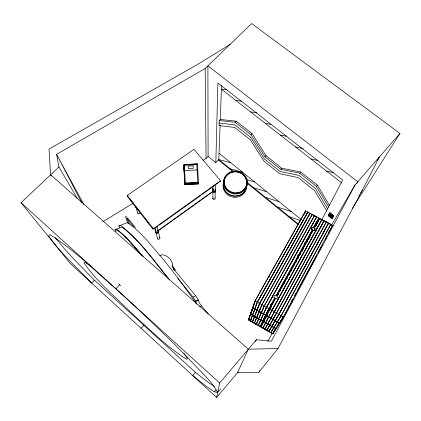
<?xml version="1.0" encoding="UTF-8"?>
<svg xmlns="http://www.w3.org/2000/svg" width="421" height="421" viewBox="0 0 421 421"><rect width="100%" height="100%" fill="white"/><g stroke="black" fill="none" stroke-linecap="round" stroke-linejoin="round"><path stroke-width="0.63" d="M307.909 239.207L308.009 238.954L307.93 239.27M307.972 239.023L308.351 239.16L308.004 239.254M184.151 169.026L184.114 168.179M183.945 169.158L183.84 167.39L183.877 167.747M302.952 248.622L303.067 248.301M215.252 191.865L215.078 198.349C215.184 199.575 213.005 200.133 212.81 198.78L212.937 191.66M212.958 190.366L213.026 186.477M272.092 304.115L272.387 303.815L272.55 304.141M268.94 310.603L269.151 310.319M356.861 183.54L357.866 181.846L207.89 65.855L208.1 156.375L215.82 162.648L217.894 82.995L342.689 180.025L321.712 219.878M266.088 316.481L266.288 316.208M215.305 189.918L215.447 184.73M221.535 85.442L220.288 119.464L219.246 120.517L219.078 125.526L234.739 127.468L250.269 139.751L264.146 161.385L279.565 173.652L298.131 177.615L314.529 190.587L326.722 210.884M220.083 125.137L218.82 159.543L215.82 162.648M220.351 181.24L202.122 194.491M220.183 181.583L220.325 180.467L193.986 149.323L127.642 195.181L127.5 195.702L153.339 228.619A0.542 0.51 -14.8 0 0 153.654 228.535L220.246 180.941M268.503 311.629L260.22 326.664L250.458 321.07L252.532 315.297L250.442 314.182L252.747 308.03M258.568 306.235L259.673 303.388L309.956 213.426L312.182 214.421L261.846 304.741L254.273 323.26L252.426 322.039M258.494 318.25L254.594 316.587L251.795 314.545L252.426 315.35L262.793 321.27L263.072 320.781L260.22 326.664L259.247 325.686L258.305 325.57L266.561 307.414L316.718 216.852L318.876 218.004L313.729 228.066M312.182 214.421L314.387 215.605L264.141 306.046L256.236 324.38L254.379 323.317L256.236 324.38L257.531 321.56M258.126 307.377L257.005 310.393L265.64 315.308L265.93 314.803A1.6 1.552 44.5 0 1 267.035 315.04M254.594 316.587L252.537 315.297M258.731 318.781L256.657 317.766L258.031 314.276M258.32 325.417L256.352 324.291M212.81 198.78L213.326 197.812M263.535 313.929L259.189 311.461L260.341 311.866M266.04 327.106L264.804 329.29L262.936 328.222L268.34 317.481M264.925 329.201L266.777 330.422L267.477 329.296M260.783 320.123L261.773 320.239L260.783 320.123L254.484 316.524M271.145 311.982L321.791 219.757L324.033 220.762L264.804 329.29L262.225 327.391L270.84 332.748L271.787 332.869L270.735 332.69L264.909 329.354L324.154 220.83L326.254 221.951L327.196 222.919M272.85 314.345L270.829 318.265L279.491 323.191L279.939 322.481L279.597 322.239L279.939 322.481M266.919 323.06L267.724 324.086L275.944 328.78L276.35 328.054L276.039 327.875L276.365 328.112L275.823 328.264C275.671 329.39 276.676 328.17 275.897 328.101L276.229 328.327L275.755 328.369L275.06 329.475M270.824 318.139L268.666 316.85L277.397 322.002L272.897 319.439L276.586 312.971L266.882 330.485M271.877 326.459L273.971 327.48L274.881 327.212M275.208 320.755L278.591 314.808M273.971 327.48L263.525 321.686L263.92 320.96L264.241 321.144L264.03 321.533L263.525 321.686L267.082 315.213M257.173 302.667L254.837 309.161L254.052 308.246C262.325 312.982 251.511 308.414 253.058 307.141L255.405 300.399L305.609 210.963L307.772 212.063L257.384 302.089L250.458 321.07M309.956 213.426L307.751 212.247L316.718 216.852M157.628 238.27C157.343 240.086 160.422 239.37 159.891 237.828L158.496 232.213M254.379 323.317L261.973 304.815L312.298 214.489L314.387 215.605M155.581 231.897C155.223 234.913 160.422 232.671 158.259 230.734M264.793 311.166L266.556 307.288L316.581 216.973L314.366 215.789M273.418 313.271L324.033 220.762M137.862 212.858C137.572 214.473 140.246 214.078 140.14 212.684M314.271 228.182L319.655 218.42L330.711 224.335L328.459 223.325L278.897 314.282L268.756 331.553L266.898 330.332L268.651 330.959M328.927 215.736L329.048 215.784M329.506 216.015L330.117 214.473M330.301 213.615L329.943 213.536L330.28 213.542M332.174 216.199L331.516 217.389M333.169 215.957L332.811 215.747L333.179 215.862M159.875 255.731L162.043 254.731C167.584 255.089 173.026 260.567 172.678 266.246C172.694 266.988 172.92 267.709 173.215 268.382L195.686 295.831C198.496 298.784 198.549 303.141 201.67 305.946L208.274 314.024M58.945 166.963L21.05 202.701L70.254 263.472L216.61 397.435L219.667 383.005L256.421 339.731L271.371 341.157L355.156 184.782L399.95 133.425L251.621 23.565L205.18 68.481L56.603 154.333L58.945 166.963L77.438 198.712M127.684 195.97L127.695 196.281M253.9 322.886L248.464 319.886L255.347 300.399L253 307.162L253.358 307.314M250.448 314.171L250.927 314.05L250.463 314.229L251.105 313.082L248.795 319.26L249.116 319.402L248.485 319.939L255.084 300.91L305.667 210.942L305.767 211.5L305.609 210.963L303.92 214.699M250.79 313.513L252.905 307.43L253.258 307.593L252.958 307.425L252.653 307.919L253.584 308.135M250.758 313.75L248.464 319.886L248.922 319.771L249.511 318.092M251.358 312.808L252.879 308.477M265.904 316.387L266.361 316.082L266.682 316.429M268.94 310.535L269.219 310.324M272.576 304.088L272.24 304.241M307.772 212.063L257.268 302.146L250.353 321.012L249.4 320.186M252.968 314.124L254.626 309.603M252.311 322.133L259.557 303.446L309.977 213.242M252.642 321.486L253.079 320.37M253.51 319.255L254.589 316.471M255.694 313.629L256.778 310.835M252.416 322.197L259.678 303.515L310.093 213.305M155.896 230.913C154.991 233.655 159.933 231.597 157.543 230.198M333.137 215.994L333.006 215.684M255.521 320.407L256.2 318.75M258.483 313.171L258.941 312.061M259.42 310.893L261.73 305.251M258.241 319.918L258.715 318.823M259.515 316.971L260.036 315.761M260.557 314.555L261.341 312.745L259.173 311.629M261.841 311.577L264.256 305.988L255.058 300.862L255.547 300.847L255.084 300.91M256.342 324.444L264.267 306.114L314.508 215.668L316.581 216.973M305.157 212.116L305.667 210.942M258.199 325.507L266.44 307.346L316.603 216.789M259.057 323.791L260.041 321.628M261.067 319.36L262.157 316.971M262.699 315.776L264.293 312.271M278.023 348.499L248.369 349.209L237.418 372.785L258.899 372.248L278.023 348.499L362.297 190.324L379.221 157.27L377.5 160.075M262.078 320.66L262.793 321.27L265.93 314.803L265.409 314.866L265.64 315.308L269.103 308.161L268.719 307.94M320.723 219.504L321.812 219.578L271.855 310.414L262.83 328.164L260.915 327.064L269.914 308.619L270.114 309.103L269.614 309.146L275.629 298.236M255.573 341.473L256.421 339.731M304.167 246.069L305.03 244.364M306.183 242.086L307.046 240.38M308.414 237.676L309.903 234.744M310.493 233.571L311.087 232.397M313.671 227.303L316.587 221.535M304.488 246.243L305.357 244.538M306.509 242.264L307.377 240.559M308.751 237.86L312.624 230.24M262.936 328.222L271.982 310.488L321.933 219.641M315.361 226.745L319.655 218.42L320.365 219.141M315.266 226.977L319.655 218.42L319.786 219.004M292.474 300.278L283.496 316.976L272.787 333.821L270.84 332.748L281.228 315.729L330.832 224.398L332.964 225.54L332.411 225.756L328.191 232.908M276.35 328.054L279.791 322.723L279.491 323.191L278.749 322.56M279.923 322.423L283.722 316.445L283.375 316.245L283.496 316.976L283.228 316.534L283.749 316.492L272.729 333.832L272.103 333.19M267.156 325.012L269.587 320.455M258.899 372.248L259.831 370.506M267.772 341.484L272.119 333.406M318.292 218.204L318.876 218.004L318.418 218.852L318.05 218.657M268.403 312.108L266.409 315.745L267.167 315.166L266.825 314.971L266.409 315.745L268.651 317.024L267.34 315.924M261.399 326.917L260.915 327.064L261.288 326.37L261.594 326.549M308.356 270.971L283.438 316.981L281.102 315.655L270.735 332.69M308.551 270.714L314.276 260.046M314.498 259.725L316.766 255.447M318.26 252.784L318.944 251.421M319.571 250.269L320.192 249.121M320.813 247.969L321.439 246.817M322.06 245.669L322.686 244.517M325.486 239.344L326.112 238.191M278.786 314.345L281.102 315.655L330.711 224.335L326.233 222.135L328.48 223.141L278.786 314.345L276.471 313.035L266.777 330.422M275.308 329.101L272.729 333.832L272.613 333.343L273.129 333.2L276.202 328.28M272.613 333.343L272.787 333.821L275.308 329.18M274.955 327.77L275.944 328.78L279.134 322.991M282.444 317.86L279.491 323.191L278.455 322.128M288.553 306.704L289.18 305.551M291.506 301.241L292.758 298.931M294.505 295.721L296.384 292.253M297.01 291.095L305.267 275.844M305.467 275.481L332.411 225.756L332.979 225.603M328.233 215.615L329.853 212.705L333.806 215.847L332.127 218.72L328.233 215.615L329.853 212.705M268.861 331.616L278.907 314.413L328.601 223.209M269.914 308.619L269.614 309.146L276.471 313.035L326.254 221.951M276.597 313.103L326.375 222.014M328.922 215.878L328.817 215.805M329.99 213.505L328.996 215.62L331.853 217.81L328.996 215.62M267.588 310.893L274.824 297.779M276.092 295.484L312.85 228.908M313.487 227.761L318.876 218.004M263.793 318.623L272.061 303.657M272.598 302.72L275.139 298.115M276.381 295.842L312.608 230.229M261.215 324.065L268.256 311.356M269.393 309.324L271.656 305.209M273.003 302.746L275.539 298.152M276.718 296.031L303.088 248.216M303.72 247.064L307.525 240.18M276.865 296.021L313.003 230.482M270.403 308.188L271.666 305.893M277.36 295.563L278.628 293.269M279.891 290.974L280.523 289.827M281.791 287.532L283.054 285.238M284.007 283.517L285.27 281.223M286.538 278.928L287.801 276.634M288.753 274.913L289.385 273.766M290.648 271.471L291.916 269.177M293.179 266.877L294.447 264.583M295.395 262.862L296.663 260.567M300.141 254.258L300.773 253.11M268.619 311.74L269.251 310.593M270.745 307.956L271.377 306.809M277.46 295.7L278.513 293.779M279.986 291.116L280.618 289.969M283.78 284.243L284.828 282.323M286.722 278.886L287.359 277.739M288.832 275.076L289.464 273.934M290.516 272.008L291.148 270.866M291.358 270.498L291.99 269.351M295.574 262.862L296.2 261.699M298.094 258.262L298.747 257.105M300.199 254.458L300.831 253.31M301.883 251.384L302.515 250.242M302.725 249.874L303.236 248.353M306.941 242.222L307.572 241.075M309.03 238.512L310.098 236.491M311.572 233.839L312.203 232.692M267.277 314.892L263.525 321.686L263.978 321.644L263.804 321.197L264.125 321.381M260.915 327.064L263.757 321.902M330.296 213.936L329.196 215.784L329.422 215.52M329.853 215.247L330.401 215.399M329.427 216.041L330.185 214.668M297.384 256.047L298.021 254.9M304.136 243.838L304.767 242.696M329.517 215.936L330.09 215.999M329.985 215.084L330.28 215.62M329.953 216.194L329.438 216.062M330.032 216.047L329.732 215.526M329.938 216.273L330.674 215.057M330.09 216.573L330.859 215.205M325.954 236.676L326.191 236.255M332.158 226.209L332.411 225.756L330.685 224.519M272.787 333.821L273.129 333.2M330.18 216.468L330.753 216.531M330.943 216.199L330.469 215.926L330.764 216.489M330.659 215.615L330.948 216.157M330.843 215.284L331.127 215.868M268.056 328.259L269.498 325.67M272.687 319.955L269.798 325.27L268.803 324.27M257.389 302.215L307.888 212.126M248.464 319.886L249.453 318.087M248.485 319.939L249.127 318.792M330.638 216.831L331.348 215.594M330.759 217.104L331.527 215.736M269.066 276.792L269.714 275.65M284.196 249.874L284.843 248.727M252.626 307.872L253.663 305.978M330.848 216.999L331.364 217.131L331.069 216.589M331.032 216.668L331.611 216.731M331.553 216.778L331.253 216.257M331.743 216.447L331.443 215.926M331.785 216.51L331.359 217.462M332.679 215.831L331.559 217.668L331.785 217.404M331.948 217.036L332.585 215.941L330.206 214.042M331.643 217.999L331.927 218.115L331.648 218.152M266.698 315.24L266.409 315.745L266.882 315.703L266.698 315.24L267.035 315.434M331.811 217.862L333.085 215.826M269.772 329.927L271.866 326.338M272.882 324.596L274.866 321.197M331.643 224.893L355.156 184.782M271.471 331.585L281.212 315.597L282.228 316.129M358.818 195.86L359.513 194.749M360.56 193.092L362.297 190.324M272.966 332.79L273.661 331.685M277.56 325.512L278.249 324.412M352.151 208.695L399.95 133.425M213.252 189.703C211.726 192.113 216.741 191.302 214.91 189.387M155.791 230.45C153.56 234.213 161.085 232.124 157.738 229.845M272.187 303.867L272.155 304.246M272.55 304.157L272.14 304.136M216.61 397.435L238.223 371.832M55.272 237.633L65.313 249.827L77.869 263.325L94.436 280.186L195.428 372.375L192.686 375.537L206.09 386.168L214.368 391.793L217.652 392.509L220.746 388.857M214.368 391.793L216.057 389.804M333.806 215.847L329.764 212.81M332.127 218.72L328.322 215.51M328.738 207.095L316.376 186.329L317.429 185.145L300.741 171.994L281.77 168.195L266.093 155.77L252.047 133.631L236.255 121.19L220.288 119.464M219.246 120.517L235.181 122.29L250.974 134.746L265.062 156.87L280.739 169.31L299.684 173.163L300.741 171.994M141.014 328.243L143.782 325.228M280.739 169.31L281.77 168.195M265.062 156.87L266.093 155.77M94.436 280.186L91.646 283.054L90.278 281.712C76.069 266.835 60.461 252.947 48.689 235.96L49.789 234.571C74.033 249.648 94.246 270.303 115.859 288.769L119.717 284.733L120.674 285.622M250.974 134.746L252.047 133.631M203.254 160.19L206.053 158.47L208.1 156.375M235.181 122.29L236.255 121.19M174.115 269.924L174.252 269.287L173.457 268.193L173.699 268.803M174.947 270.682L174.962 269.272L173.278 267.077M213.268 189.234C210.221 192.75 218.262 191.523 214.836 188.94M214.984 191.676L214.473 192.044M252.553 315.25L251.3 314.376M256.889 310.33L258.647 311.151M267.609 324.023L265.54 322.839L267.74 323.923M328.706 215.668L328.985 215.836M158.064 230.597L213.058 191.176M158.133 230.871L213.052 191.492M158.038 226.003L153.791 229.045A0.542 0.51 -14.9 0 1 153.476 229.129L152.413 227.993M159.101 225.246L201.059 195.249M272.619 304.42C271.692 305.02 271.75 303.125 272.634 303.809M303.288 248.322L303.32 248.774M230.066 44.41L198.928 63.629L48.989 149.102L50.625 174.799M102.924 221.751L133.189 203.18M264.141 306.046L268.803 308.682L260.22 326.664L260.067 326.154M199.591 306.893L201.67 305.946M197.017 304.336L195.544 301.078L198.175 299.878M195.591 301.531L198.212 300.331M177.883 278.481L193.034 297.037L195.686 295.831M119.422 227.772L118.917 225.956L127.489 222.593C142.019 232.466 152.397 247.174 163.937 260.167C175.115 274.287 186.135 288.553 196.133 303.541M115.654 231.371L115.117 229.65L121.937 227.082C140.398 241.375 153.881 261.031 168.621 278.907M118.917 225.956L120.753 225.461C140.125 240.433 154.181 261.12 169.652 279.844M272.224 303.878L272.555 304.067M269.256 310.782L268.961 310.561M126.61 216.81L125.826 216.441L125.5 216.794L127.889 223.188M115.117 229.65L116.791 229.277C126.953 236.865 134.82 247.022 143.077 256.542M116.128 230.961L117.785 230.64C127.11 237.533 134.31 246.811 141.93 255.447M265.409 314.866L265.93 314.803M279.291 322.765L279.544 323.191L279.291 322.765L279.791 322.723M157.18 233.034L156.57 233.008M197.091 169.979L197.77 169.858L183.982 170.589L184.093 171.752M184.851 183.588L198.517 182.772L184.63 183.519L184.735 184.63L198.565 183.888L184.94 184.54L184.851 183.588L183.903 164.685L197.423 163.89L183.688 164.611L184.735 184.63M185.382 183.877L197.833 183.209M227.119 89.762L221.399 89.199L341.852 183.035M219.162 123.043L234.96 124.9L250.616 137.267L264.599 159.143L280.149 171.5L298.899 175.41L315.445 188.476L327.727 209.011M235.855 100.461L241.565 101.151M330.132 214.505L332.222 216.147L330.222 214.463M250.49 111.865L256.836 112.765M265.314 123.411L271.029 124.337M136.367 207.248L135.646 207.027L135.162 206.132M280.328 135.109L286.685 136.257M295.537 146.955L303.188 148.476M310.94 158.954L317.976 160.48M326.549 171.115L333.39 172.71M230.803 162.716L218.82 159.543L233.834 171.71M230.303 168.853L242.67 172.305M246.764 179.678L254.663 181.993M253.616 187.75L266.777 191.781M265.446 197.338L279.023 201.67M277.402 207.032L291.395 211.663M289.48 216.82L300.294 220.525M159.322 237.302L159.891 237.828M305.225 211.789L305.525 211.952L305.204 211.726M265.693 314.329L266.056 314.534M257.015 310.224L253.905 308.477M262.846 320.344L263.188 320.539M260.267 325.786L260.594 325.975M90.536 265.84L85.642 262.704L83.926 262.741C96.625 281.581 114.765 296.179 130.642 312.277C148.734 328.438 165.927 346.099 186.429 359.234L187.598 358.697L183.835 353.24M214.699 386.604L208.927 382.852L195.428 372.375M283.375 316.245L283.749 316.492M308.419 238.933L307.825 238.902L307.93 239.544M270.982 309.761L271.982 310.488M299.684 173.163L316.376 186.329M330.159 214.1L332.537 215.994M330.064 214.205L332.448 216.099M330.643 214.999L330.248 214.684L330.59 215.068M330.917 215.215L331.316 215.531M331.585 215.747L331.985 216.068M266.104 316.808L265.898 316.508M330.869 215.268L331.259 215.599L330.517 216.91L330.101 216.594M331.927 216.136L331.406 216.005L331.795 216.399M330.101 214.857L330.511 215.236M330.769 215.389L331.18 215.768M330.08 214.957L330.459 215.331M330.659 215.594L331.069 215.936M331.743 216.468L331.327 216.126L331.616 216.689M329.917 215.194L330.327 215.568M330.585 215.726L330.995 216.105M329.801 215.394L330.274 215.668M330.217 215.736L329.701 215.605L330.096 215.957M330.49 215.952L330.885 216.268M331.159 216.483L331.553 216.799M330.401 216.057L330.811 216.436M331.043 216.689L331.432 217.02M330.98 216.799L331.422 217.062M329.617 215.731L330.032 216.068M330.285 216.262L330.701 216.599M329.285 215.678L331.695 217.51M330.769 217.125L331.164 217.436M219.052 153.228L301.394 219.741M246.995 182.382L298.631 224.24M218.357 159.912L233.155 171.91M246.927 183.082L298.463 224.872M264.883 314.671L265.64 315.308L265.472 314.74M248.369 349.209L50.646 174.82L51.325 175.941M118.733 283.87L119.717 284.733M21.05 202.701L219.667 383.005M115.859 288.769C140.972 311.724 165.658 335.142 189.513 359.402C198.912 370.327 210.763 379.663 217.652 392.509M264.92 314.587L265.64 315.308M124.206 236.402L126.495 238.712M130.621 242.875L133.152 245.717M133.994 246.664L136.52 249.506M137.362 250.453L139.472 252.826M211.637 187.408L213.294 189.413M140.314 253.774L141.572 255.284M127.421 217.689L135.541 227.64M126.647 218.173L133.546 226.635M193.034 297.037L195.544 301.078M154.591 228.282L155.391 229.308M154.66 228.556L155.465 229.582M130.089 199.349L132.078 201.906M132.878 202.927L133.673 203.953M137.662 209.069L139.656 211.626M145.234 218.788L146.829 220.836M147.629 221.856L148.424 222.877M127.253 196.265L152.823 229.087M317.429 185.145L329.427 205.369M215.415 190.176C216.573 191.797 213.447 193.534 212.626 191.75M214.894 197.881L215.078 198.349M83.774 204.364L56.603 154.333L81.663 202.496M262.583 320.844L262.793 321.27M275.944 328.78L275.823 328.264M127.168 218.504L129.242 223.993M127.642 195.181L127.842 195.76M135.704 206.622L137.872 213.384M154.886 228.25L157.643 238.807M157.101 226.603L158.185 230.966M172.731 265.651L173.52 269.366M173.957 268.803L174.194 269.929M263.92 320.96L264.03 321.533M266.825 314.971L266.946 315.582M155.938 232.197L155.991 232.466M183.935 169.089L183.888 168.374M184.14 168.968L184.061 167.5L184.088 167.811M183.761 167.826C183.672 166.879 183.914 170.279 183.772 168.368M197.423 163.89L198.565 183.888M184.03 166.295L184.177 169.274M184.424 174.231L184.619 178.099M184.845 182.609L184.94 184.54M205.18 68.481L206.053 158.47M247.19 181.756A11.893 11.109 10 0 1 233.008 193.686A11.893 11.109 10 0 1 225.151 177.009M245.654 177.446A11.893 11.109 10 0 1 246.527 179.193M233.534 192.913A11.341 10.588 10 0 1 225.335 177.546A11.341 10.588 10 0 1 243.201 174.925A11.341 10.588 10 0 1 241.17 191.792M240.017 192.318A11.341 10.588 10 0 1 236.128 193.107M246.743 185.324A11.777 11.014 10 0 1 233.987 196.118A11.777 11.014 10 0 1 223.419 182.946M246.464 186.55A11.714 10.962 10 0 1 233.423 197.249A11.714 10.962 10 0 1 223.398 183.545M246.695 183.924A11.788 11.02 10 0 1 235.697 196.033A11.788 11.02 10 0 1 223.251 184.693M223.272 184.072A11.788 11.02 10 0 1 223.435 182.798M308.467 239.702A0.679 0.637 25.5 0 1 307.567 239.37A0.679 0.637 25.5 0 1 307.862 238.523A0.679 0.637 25.5 0 1 308.761 238.854A0.726 0.679 25.5 0 0 307.588 238.681A0.726 0.679 25.5 0 0 308.051 239.786M307.635 240.607A1.7 1.589 25.5 0 1 306.583 239.638M308.051 237.486A1.7 1.589 25.5 0 1 309.146 237.865M307.535 240.801A1.695 1.584 25.5 0 1 306.62 240.091M308.24 237.712A1.695 1.584 25.5 0 1 309.046 238.065M266.198 317.034A0.637 0.621 44.5 0 1 265.762 316.103A0.637 0.621 44.5 0 1 266.772 315.997M265.783 317.881A1.6 1.552 44.5 0 1 264.935 317.187M265.477 317.876A1.595 1.552 44.6 0 1 265.046 317.523M298.61 257.431A0.616 0.584 27.7 0 1 298.615 256.6M298.31 258.299A1.542 1.458 27.7 0 1 297.605 257.526M268.361 311.945A1.673 1.626 41.5 0 1 267.524 310.803M268.814 308.898A1.673 1.626 41.5 0 1 270.177 309.256M268.845 311.145A0.716 0.695 41.5 0 1 268.619 310.093A0.716 0.695 41.5 0 1 269.693 310.067M268.298 312.072A1.673 1.626 41.5 0 1 267.851 311.703M269.329 309.019A1.673 1.626 41.5 0 1 269.608 309.093M268.866 311.108A0.668 0.653 41.5 0 1 268.656 310.124A0.668 0.653 41.5 0 1 269.661 310.098M303.094 249.037A0.647 0.61 26.6 0 1 302.82 248.195A0.689 0.647 26.6 0 1 303.699 247.937M303.678 247.974A0.647 0.61 26.6 0 0 302.82 248.195A0.689 0.647 26.6 0 0 303.073 249.074M302.525 250A1.616 1.521 26.6 0 1 301.789 249.19M302.62 249.821A1.616 1.521 26.6 0 1 301.878 249.011M303.004 246.974A1.616 1.521 26.6 0 1 304.088 247.159M272.224 304.72A0.705 0.684 38.6 0 1 271.792 303.604A0.705 0.684 38.6 0 1 272.976 303.762M272.213 304.762A0.753 0.731 38.6 0 1 271.755 303.578A0.753 0.731 38.6 0 1 273.018 303.741M271.698 305.783A1.763 1.705 38.6 0 1 270.629 304.746M271.766 305.646A1.763 1.71 38.6 0 1 270.692 304.609M272.261 302.294A1.763 1.71 38.6 0 1 273.392 302.699M269.103 308.161L268.803 308.682L268.556 308.225L269.103 308.161M332.885 215.999L329.996 213.794L332.885 215.999M197.796 182.251L185.293 182.919L184.409 165.285L196.781 164.637L197.796 182.251M193.155 165.832L188.15 166.095L188.282 168.632L193.292 168.368L193.155 165.832M225.251 187.624A11.925 11.135 10 0 0 245.869 187.95A11.925 11.135 10 0 0 235.439 171.052A11.925 11.135 10 0 0 225.251 187.624M225.74 187.361A11.356 10.604 10 0 0 245.375 187.677A11.356 10.604 10 0 0 235.45 171.584A11.356 10.604 10 0 0 225.74 187.361M311.782 229.855A1.784 1.658 24.6 0 0 314.834 229.866A1.784 1.658 24.6 0 0 313.171 227.34A1.784 1.658 24.6 0 0 311.782 229.855M311.824 229.777A1.784 1.663 24.6 0 0 314.876 229.787A1.784 1.663 24.6 0 0 313.213 227.256A1.784 1.663 24.6 0 0 311.824 229.777M273.945 297.405A1.858 1.795 35.9 0 0 276.997 298.378A1.858 1.795 35.9 0 0 276.239 295.3A1.858 1.795 35.9 0 0 273.945 297.405"/></g></svg>
